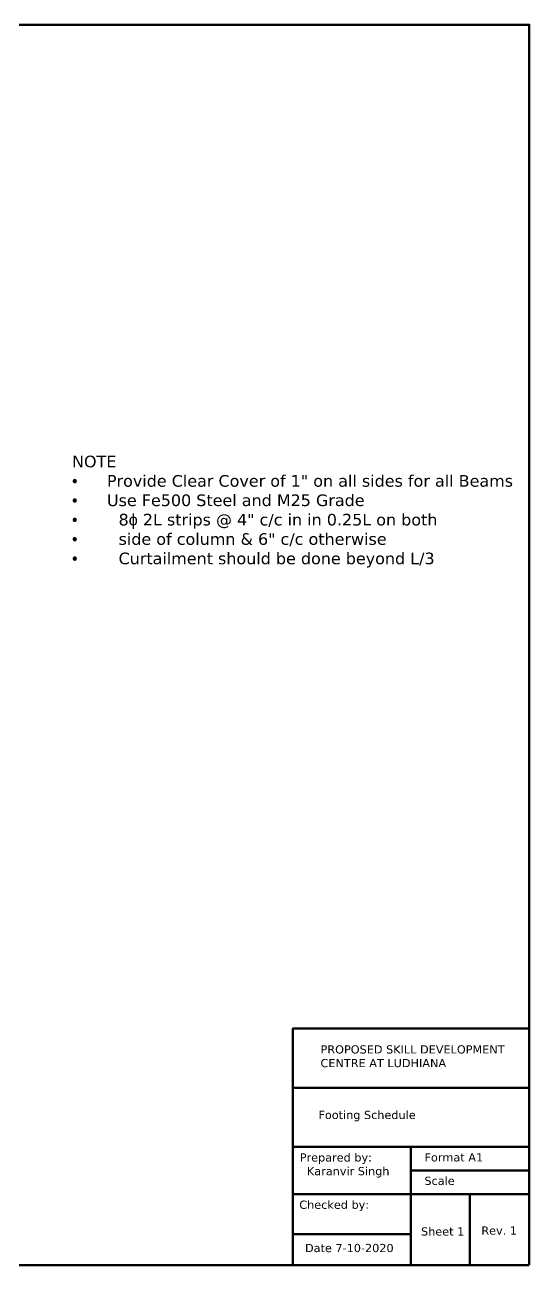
# Model space of a CAD drawing. Header units: feet. Extents: x -5357 to 123217, y -97269 to -8247.
# Drawn here: x 42720 to 43028, y -52614 to -51857 of the extents above; entities that cross this region are included whole.
import ezdxf

# ---------------------------------------------------------------- set-up
doc = ezdxf.new("R2010")
doc.units = ezdxf.units.FT
doc.header["$LTSCALE"] = 50.2
doc.header["$MEASUREMENT"] = 0
doc.layers.add('drg seal', color=250, linetype='Continuous', lineweight=120)
doc.layers.add('drg seal txt', color=7, linetype='Continuous')
doc.styles.get("Standard").update_dxf_attribs({"font": 'arial.ttf'})

msp = doc.modelspace()

# ---------------------------------------------------------------- linework, layer by layer
at = {"layer": 'drg seal', "lineweight": 70}
for p, q in [((42883.23564, -52469.45926), (43027.68093, -52469.45926)), ((42883.37198, -52613.90456), (42883.37198, -52469.45926)), ((42883.23564, -52505.57058), (43027.68093, -52505.57058)), ((42883.23564, -52541.68191), (43027.68093, -52541.68191)), ((42955.45829, -52541.68191), (42955.45829, -52613.90456)), ((42955.45829, -52556.12644), (43027.68093, -52556.12644)), ((42883.37198, -52570.57097), (43027.68093, -52570.57097)), ((42991.56961, -52570.57097), (42991.56961, -52613.90456)), ((42883.73772, -52594.89903), (42955.96037, -52594.89903))]:
    msp.add_line(p, q, dxfattribs=at)
msp.add_lwpolyline([(43027.81727, -52613.90456), (43027.81727, -51856.56805), (42026.43612, -51856.56805), (42026.43612, -52613.90456), (43027.68093, -52613.90456)], dxfattribs=at)

# ---------------------------------------------------------------- texts
at = {"layer": 'drg seal txt', "lineweight": 53, "insert": (42748.63138, -52119.64361), "char_height": 7.1, "width": 2687.8083334, "attachment_point": 1}
msp.add_mtext('{\\fVerdana|b0|i0|c0|p34;NOTE\\P\\pi-21.3,l21.3,t21.3;\\fSymbol|b0|i0|c2|p18;·^I\\fVerdana|b0|i0|c0|p34;Provide Clear Cover of 1" on all sides for all Beams\\P\\fSymbol|b0|i0|c2|p18;·^I\\fVerdana|b0|i0|c0|p34;Use Fe500 Steel and M25 Grade\\P\\fSymbol|b0|i0|c2|p18;·^I\\fVerdana|b0|i0|c0|p34;8}ϕ{\\fVerdana|b0|i0|c0|p34; 2L strips @ 4" c/c in in 0.25L on both \\P\\fSymbol|b0|i0|c2|p18;·^I\\fVerdana|b0|i0|c0|p34;side of column & 6" c/c otherwise\\P\\fSymbol|b0|i0|c2|p18;·^I\\fVerdana|b0|i0|c0|p34;Curtailment should be done beyond L/3}', dxfattribs=at)
at = {"layer": 'drg seal txt', "char_height": 5.0074369, "attachment_point": 1}
for s, insert, width in [('{\\fVerdana|b0|i0|c0|p34;PROPOSED SKILL DEVELOPMENT\\PCENTRE AT LUDHIANA}', (42900.36652, -52479.64151), 880.52601), ('{\\fVerdana|b0|i0|c0|p34;Footing Schedule }', (42899.07585, -52519.64017), 84.8233913), ('{\\fVerdana|b0|i0|c0|p34;Prepared by:\\P  Karanvir Singh}', (42887.69002, -52545.62016), 880.52601), ('{\\fVerdana|b0|i0|c0|p34;Format A1}', (42963.86721, -52545.5468), 880.52601), ('{\\fVerdana|b0|i0|c0|p34;Scale}', (42963.82228, -52559.87183), 880.52601), ('{\\fVerdana|b0|i0|c0|p34;Checked by:}', (42887.39226, -52574.47379), 880.52601), ('{\\fVerdana|b0|i0|c0|p34;Sheet 1}', (42961.74719, -52590.81553), 880.52601), ('{\\fVerdana|b0|i0|c0|p34;Rev. 1}', (42998.57099, -52590.24438), 880.52601), ('{\\fVerdana|b0|i0|c0|p34;Date 7-10-2020}', (42890.88089, -52600.90654), 880.52601)]:
    msp.add_mtext(s, dxfattribs=dict(at, insert=insert, width=width))

doc.saveas('drawing.dxf')
